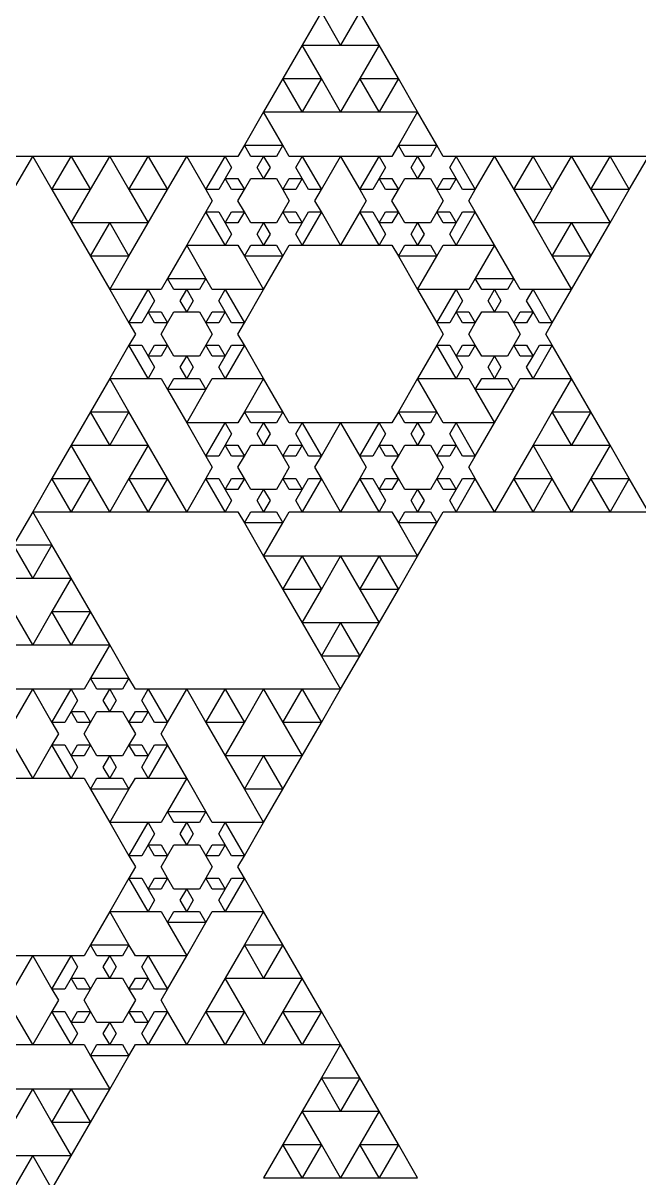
# Model space of a CAD drawing. Header units: metres. Extents: x -50 to 50, y -58 to 58.
# Drawn here: x -31.35 to -25.1, y -3.16 to 8.57 of the extents above; entities that cross this region are included whole.
import ezdxf

# ---------------------------------------------------------------- set-up
doc = ezdxf.new("R2010")
doc.units = ezdxf.units.M

msp = doc.modelspace()

# ---------------------------------------------------------------- linework, layer by layer
for p, q in [((-28.3203, 8.68279), (-28.5156, 8.3445)), ((-28.125, 8.3445), (-28.3203, 8.68279)), ((-27.9297, 8.68279), (-28.125, 8.3445)), ((-27.7344, 8.3445), (-27.9297, 8.68279)), ((-28.5156, 8.3445), (-28.7109, 8.00621)), ((-28.5156, 8.3445), (-28.125, 8.3445)), ((-28.3203, 8.00621), (-28.5156, 8.3445)), ((-28.125, 8.3445), (-27.7344, 8.3445)), ((-27.7344, 8.3445), (-27.9297, 8.00621)), ((-27.5391, 8.00621), (-27.7344, 8.3445)), ((-28.7109, 8.00621), (-28.9062, 7.66792)), ((-28.7109, 8.00621), (-28.3203, 8.00621)), ((-28.5156, 7.66792), (-28.7109, 8.00621)), ((-28.3203, 8.00621), (-28.5156, 7.66792)), ((-28.125, 7.66792), (-28.3203, 8.00621)), ((-27.9297, 8.00621), (-28.125, 7.66792)), ((-27.9297, 8.00621), (-27.5391, 8.00621)), ((-27.7344, 7.66792), (-27.9297, 8.00621)), ((-27.5391, 8.00621), (-27.7344, 7.66792)), ((-27.3438, 7.66792), (-27.5391, 8.00621)), ((-28.9062, 7.66791), (-29.1016, 7.32962)), ((-28.9062, 7.66792), (-28.5156, 7.66792)), ((-28.7109, 7.32962), (-28.9062, 7.66791)), ((-28.5156, 7.66792), (-28.125, 7.66792)), ((-28.125, 7.66792), (-27.7344, 7.66792)), ((-27.7344, 7.66792), (-27.3438, 7.66792)), ((-27.3438, 7.66791), (-27.5391, 7.32962)), ((-27.1484, 7.32962), (-27.3438, 7.66791)), ((-29.1016, 7.32962), (-29.1667, 7.21687)), ((-29.1016, 7.32962), (-28.7109, 7.32962)), ((-29.0365, 7.21687), (-29.1016, 7.32962)), ((-28.7109, 7.32962), (-28.776, 7.21687)), ((-28.6458, 7.21687), (-28.7109, 7.32962)), ((-27.5391, 7.32962), (-27.6042, 7.21687)), ((-27.5391, 7.32962), (-27.1484, 7.32962)), ((-27.474, 7.21687), (-27.5391, 7.32962)), ((-27.1484, 7.32962), (-27.2135, 7.21687)), ((-27.0833, 7.21687), (-27.1484, 7.32962)), ((-31.25, 7.21687), (-31.6406, 7.21687)), ((-31.4453, 6.87859), (-31.25, 7.21687)), ((-30.8594, 7.21687), (-31.25, 7.21687)), ((-31.25, 7.21687), (-31.0547, 6.87859)), ((-31.0547, 6.87859), (-30.8594, 7.21687)), ((-30.4688, 7.21687), (-30.8594, 7.21687)), ((-30.8594, 7.21687), (-30.6641, 6.87859)), ((-30.6641, 6.87859), (-30.4688, 7.21687)), ((-30.0781, 7.21687), (-30.4688, 7.21687)), ((-30.4688, 7.21687), (-30.2734, 6.87859)), ((-30.2734, 6.87859), (-30.0781, 7.21687)), ((-29.6875, 7.21687), (-30.0781, 7.21687)), ((-30.0781, 7.21687), (-29.8828, 6.87859)), ((-29.8828, 6.87859), (-29.6875, 7.21687)), ((-29.2969, 7.21687), (-29.6875, 7.21687)), ((-29.6875, 7.21687), (-29.4922, 6.87859)), ((-29.4922, 6.87859), (-29.2969, 7.21687)), ((-29.1667, 7.21687), (-29.2969, 7.21687)), ((-29.2969, 7.21687), (-29.2318, 7.10411)), ((-28.9062, 7.21687), (-29.0365, 7.21687)), ((-28.9714, 7.10411), (-28.9062, 7.21687)), ((-28.776, 7.21687), (-28.9062, 7.21687)), ((-28.9062, 7.21687), (-28.8411, 7.10411)), ((-28.5156, 7.21687), (-28.6458, 7.21687)), ((-28.5807, 7.10411), (-28.5156, 7.21687)), ((-28.125, 7.21687), (-28.5156, 7.21687)), ((-28.5156, 7.21687), (-28.3203, 6.87859)), ((-28.3203, 6.87859), (-28.125, 7.21687)), ((-27.7344, 7.21687), (-28.125, 7.21687)), ((-28.125, 7.21687), (-27.9297, 6.87859)), ((-27.9297, 6.87859), (-27.7344, 7.21687)), ((-27.6042, 7.21687), (-27.7344, 7.21687)), ((-27.7344, 7.21687), (-27.6693, 7.10411)), ((-27.3438, 7.21687), (-27.474, 7.21687)), ((-27.4089, 7.10411), (-27.3438, 7.21687)), ((-27.2135, 7.21687), (-27.3438, 7.21687)), ((-27.3438, 7.21687), (-27.2786, 7.10411)), ((-26.9531, 7.21687), (-27.0833, 7.21687)), ((-27.0182, 7.10411), (-26.9531, 7.21687)), ((-26.5625, 7.21687), (-26.9531, 7.21687)), ((-26.9531, 7.21687), (-26.7578, 6.87859)), ((-26.7578, 6.87859), (-26.5625, 7.21687)), ((-26.1719, 7.21687), (-26.5625, 7.21687)), ((-26.5625, 7.21687), (-26.3672, 6.87859)), ((-26.3672, 6.87859), (-26.1719, 7.21687)), ((-25.7812, 7.21687), (-26.1719, 7.21687)), ((-26.1719, 7.21687), (-25.9766, 6.87859)), ((-25.9766, 6.87859), (-25.7812, 7.21687)), ((-25.3906, 7.21687), (-25.7812, 7.21687)), ((-25.7812, 7.21687), (-25.5859, 6.87859)), ((-25.5859, 6.87859), (-25.3906, 7.21687)), ((-25, 7.21687), (-25.3906, 7.21687)), ((-25.3906, 7.21687), (-25.1953, 6.87859)), ((-25.1953, 6.87859), (-25, 7.21687)), ((-29.2318, 7.10411), (-29.2969, 6.99133)), ((-28.9062, 6.99133), (-28.9714, 7.10411)), ((-28.8411, 7.10411), (-28.9062, 6.99133)), ((-28.5156, 6.99133), (-28.5807, 7.10411)), ((-27.6693, 7.10411), (-27.7344, 6.99133)), ((-27.3438, 6.99133), (-27.4089, 7.10411)), ((-27.2786, 7.10411), (-27.3438, 6.99133)), ((-26.9531, 6.99133), (-27.0182, 7.10411)), ((-29.2969, 6.99133), (-29.362, 6.87859)), ((-29.2969, 6.99133), (-29.1667, 6.99133)), ((-29.2318, 6.87859), (-29.2969, 6.99133)), ((-29.1667, 6.99133), (-29.1016, 6.87859)), ((-29.1016, 6.87859), (-29.0365, 6.99133)), ((-29.0365, 6.99133), (-28.9062, 6.99133)), ((-28.9062, 6.99133), (-28.776, 6.99133)), ((-28.776, 6.99133), (-28.7109, 6.87859)), ((-28.7109, 6.87859), (-28.6458, 6.99133)), ((-28.6458, 6.99133), (-28.5156, 6.99133)), ((-28.5156, 6.99133), (-28.5807, 6.87859)), ((-28.4505, 6.87859), (-28.5156, 6.99133)), ((-27.7344, 6.99133), (-27.7995, 6.87859)), ((-27.7344, 6.99133), (-27.6042, 6.99133)), ((-27.6693, 6.87859), (-27.7344, 6.99133)), ((-27.6042, 6.99133), (-27.5391, 6.87859)), ((-27.5391, 6.87859), (-27.474, 6.99133)), ((-27.474, 6.99133), (-27.3438, 6.99133)), ((-27.3438, 6.99133), (-27.2135, 6.99133)), ((-27.2135, 6.99133), (-27.1484, 6.87859)), ((-27.1484, 6.87859), (-27.0833, 6.99133)), ((-27.0833, 6.99133), (-26.9531, 6.99133)), ((-26.9531, 6.99133), (-27.0182, 6.87859)), ((-26.888, 6.87859), (-26.9531, 6.99133)), ((-30.6641, 6.87859), (-31.0547, 6.87859)), ((-31.0547, 6.87859), (-30.8594, 6.5403)), ((-30.8594, 6.5403), (-30.6641, 6.87859)), ((-29.8828, 6.87859), (-30.2734, 6.87859)), ((-30.2734, 6.87859), (-30.0781, 6.5403)), ((-30.0781, 6.5403), (-29.8828, 6.87859)), ((-29.362, 6.87859), (-29.4922, 6.87859)), ((-29.4922, 6.87859), (-29.4271, 6.76582)), ((-29.1016, 6.87859), (-29.2318, 6.87859)), ((-29.1667, 6.76582), (-29.1016, 6.87859)), ((-28.5807, 6.87859), (-28.7109, 6.87859)), ((-28.7109, 6.87859), (-28.6458, 6.76582)), ((-28.3203, 6.87859), (-28.4505, 6.87859)), ((-28.3854, 6.76582), (-28.3203, 6.87859)), ((-27.7995, 6.87859), (-27.9297, 6.87859)), ((-27.9297, 6.87859), (-27.8646, 6.76582)), ((-27.5391, 6.87859), (-27.6693, 6.87859)), ((-27.6042, 6.76582), (-27.5391, 6.87859)), ((-27.0182, 6.87859), (-27.1484, 6.87859)), ((-27.1484, 6.87859), (-27.0833, 6.76582)), ((-26.7578, 6.87859), (-26.888, 6.87859)), ((-26.8229, 6.76582), (-26.7578, 6.87859)), ((-25.9766, 6.87859), (-26.3672, 6.87859)), ((-26.3672, 6.87859), (-26.1719, 6.5403)), ((-26.1719, 6.5403), (-25.9766, 6.87859)), ((-25.1953, 6.87859), (-25.5859, 6.87859)), ((-25.5859, 6.87859), (-25.3906, 6.5403)), ((-25.3906, 6.5403), (-25.1953, 6.87859)), ((-29.4271, 6.76582), (-29.4922, 6.65305)), ((-29.1016, 6.65305), (-29.1667, 6.76582)), ((-28.6458, 6.76582), (-28.7109, 6.65305)), ((-28.3203, 6.65305), (-28.3854, 6.76582)), ((-27.8646, 6.76582), (-27.9297, 6.65305)), ((-27.5391, 6.65305), (-27.6042, 6.76582)), ((-27.0833, 6.76582), (-27.1484, 6.65305)), ((-26.7578, 6.65305), (-26.8229, 6.76582)), ((-29.4922, 6.65305), (-29.6875, 6.31476)), ((-29.4922, 6.65305), (-29.362, 6.65305)), ((-29.2969, 6.31476), (-29.4922, 6.65305)), ((-29.362, 6.65305), (-29.2969, 6.5403)), ((-29.2969, 6.5403), (-29.2318, 6.65305)), ((-29.2318, 6.65305), (-29.1016, 6.65305)), ((-29.1016, 6.65305), (-29.1667, 6.5403)), ((-29.0365, 6.5403), (-29.1016, 6.65305)), ((-28.7109, 6.65305), (-28.776, 6.5403)), ((-28.7109, 6.65305), (-28.5807, 6.65305)), ((-28.6458, 6.5403), (-28.7109, 6.65305)), ((-28.5807, 6.65305), (-28.5156, 6.5403)), ((-28.5156, 6.5403), (-28.4505, 6.65305)), ((-28.3203, 6.65305), (-28.5156, 6.31476)), ((-28.4505, 6.65305), (-28.3203, 6.65305)), ((-28.125, 6.31476), (-28.3203, 6.65305)), ((-27.9297, 6.65305), (-28.125, 6.31476)), ((-27.9297, 6.65305), (-27.7995, 6.65305)), ((-27.7344, 6.31476), (-27.9297, 6.65305)), ((-27.7995, 6.65305), (-27.7344, 6.5403)), ((-27.7344, 6.5403), (-27.6693, 6.65305)), ((-27.6693, 6.65305), (-27.5391, 6.65305)), ((-27.5391, 6.65305), (-27.6042, 6.5403)), ((-27.474, 6.5403), (-27.5391, 6.65305)), ((-27.1484, 6.65305), (-27.2135, 6.5403)), ((-27.1484, 6.65305), (-27.0182, 6.65305)), ((-27.0833, 6.5403), (-27.1484, 6.65305)), ((-27.0182, 6.65305), (-26.9531, 6.5403)), ((-26.9531, 6.5403), (-26.888, 6.65305)), ((-26.7578, 6.65305), (-26.9531, 6.31476)), ((-26.888, 6.65305), (-26.7578, 6.65305)), ((-26.5625, 6.31476), (-26.7578, 6.65305)), ((-30.4688, 6.5403), (-30.8594, 6.5403)), ((-30.8594, 6.5403), (-30.6641, 6.20201)), ((-30.6641, 6.20201), (-30.4688, 6.5403)), ((-30.0781, 6.5403), (-30.4688, 6.5403)), ((-30.4688, 6.5403), (-30.2734, 6.20201)), ((-30.2734, 6.20201), (-30.0781, 6.5403)), ((-29.1667, 6.5403), (-29.2969, 6.5403)), ((-29.2969, 6.5403), (-29.2318, 6.42754)), ((-28.9062, 6.5403), (-29.0365, 6.5403)), ((-28.9714, 6.42754), (-28.9062, 6.5403)), ((-28.776, 6.5403), (-28.9062, 6.5403)), ((-28.9062, 6.5403), (-28.8411, 6.42754)), ((-28.5156, 6.5403), (-28.6458, 6.5403)), ((-28.5807, 6.42754), (-28.5156, 6.5403)), ((-27.6042, 6.5403), (-27.7344, 6.5403)), ((-27.7344, 6.5403), (-27.6693, 6.42752)), ((-27.3438, 6.5403), (-27.474, 6.5403)), ((-27.4089, 6.42752), (-27.3438, 6.5403)), ((-27.2135, 6.5403), (-27.3438, 6.5403)), ((-27.3438, 6.5403), (-27.2786, 6.42752)), ((-26.9531, 6.5403), (-27.0833, 6.5403)), ((-27.0182, 6.42752), (-26.9531, 6.5403)), ((-25.7812, 6.5403), (-26.1719, 6.5403)), ((-26.1719, 6.5403), (-25.9766, 6.20201)), ((-25.9766, 6.20201), (-25.7812, 6.5403)), ((-25.3906, 6.5403), (-25.7812, 6.5403)), ((-25.7812, 6.5403), (-25.5859, 6.20201)), ((-25.5859, 6.20201), (-25.3906, 6.5403)), ((-29.2318, 6.42754), (-29.2969, 6.31476)), ((-28.9062, 6.31476), (-28.9714, 6.42754)), ((-28.8411, 6.42754), (-28.9062, 6.31476)), ((-28.5156, 6.31476), (-28.5807, 6.42754)), ((-27.6693, 6.42752), (-27.7344, 6.31476)), ((-27.3438, 6.31476), (-27.4089, 6.42752)), ((-27.2786, 6.42752), (-27.3438, 6.31476)), ((-26.9531, 6.31476), (-27.0182, 6.42752)), ((-29.6875, 6.31474), (-29.8828, 5.97646)), ((-29.6875, 6.31476), (-29.2969, 6.31476)), ((-29.4922, 5.97646), (-29.6875, 6.31474)), ((-29.2969, 6.31476), (-29.1667, 6.31476)), ((-29.1667, 6.31476), (-29.1016, 6.20201)), ((-29.1016, 6.20201), (-29.0365, 6.31476)), ((-29.0365, 6.31476), (-28.9062, 6.31476)), ((-28.9062, 6.31476), (-28.776, 6.31476)), ((-28.776, 6.31476), (-28.7109, 6.20201)), ((-28.7109, 6.20201), (-28.6458, 6.31476)), ((-28.6458, 6.31476), (-28.5156, 6.31476)), ((-28.5156, 6.31476), (-28.125, 6.31476)), ((-28.125, 6.31476), (-27.7344, 6.31476)), ((-27.7344, 6.31476), (-27.6042, 6.31476)), ((-27.6042, 6.31476), (-27.5391, 6.20201)), ((-27.5391, 6.20201), (-27.474, 6.31476)), ((-27.474, 6.31476), (-27.3438, 6.31476)), ((-27.3438, 6.31476), (-27.2135, 6.31476)), ((-27.2135, 6.31476), (-27.1484, 6.20201)), ((-27.1484, 6.20201), (-27.0833, 6.31476)), ((-27.0833, 6.31476), (-26.9531, 6.31476)), ((-26.9531, 6.31476), (-26.5625, 6.31476)), ((-26.5625, 6.31474), (-26.7578, 5.97646)), ((-26.3672, 5.97646), (-26.5625, 6.31474)), ((-30.2734, 6.20201), (-30.6641, 6.20201)), ((-30.6641, 6.20201), (-30.4688, 5.86372)), ((-30.4688, 5.86372), (-30.2734, 6.20201)), ((-28.7109, 6.20201), (-29.1016, 6.20201)), ((-29.1016, 6.20201), (-28.9062, 5.86372)), ((-28.9062, 5.86372), (-28.7109, 6.20201)), ((-27.1484, 6.20201), (-27.5391, 6.20201)), ((-27.5391, 6.20201), (-27.3438, 5.86372)), ((-27.3438, 5.86372), (-27.1484, 6.20201)), ((-25.5859, 6.20201), (-25.9766, 6.20201)), ((-25.9766, 6.20201), (-25.7812, 5.86372)), ((-25.7812, 5.86372), (-25.5859, 6.20201)), ((-29.8828, 5.97646), (-29.9479, 5.86371)), ((-29.8828, 5.97646), (-29.4922, 5.97646)), ((-29.8177, 5.86371), (-29.8828, 5.97646)), ((-29.4922, 5.97646), (-29.5573, 5.86371)), ((-29.4271, 5.86371), (-29.4922, 5.97646)), ((-26.7578, 5.97646), (-26.8229, 5.86371)), ((-26.7578, 5.97646), (-26.3672, 5.97646)), ((-26.6927, 5.86371), (-26.7578, 5.97646)), ((-26.3672, 5.97646), (-26.4323, 5.86371)), ((-26.3021, 5.86371), (-26.3672, 5.97646)), ((-30.0781, 5.86371), (-30.4688, 5.86371)), ((-30.4688, 5.86371), (-30.2734, 5.52542)), ((-30.2734, 5.52542), (-30.0781, 5.86371)), ((-29.9479, 5.86371), (-30.0781, 5.86371)), ((-30.0781, 5.86371), (-30.013, 5.75093)), ((-30.013, 5.75093), (-30.0781, 5.63817)), ((-29.6875, 5.86371), (-29.8177, 5.86371)), ((-29.7526, 5.75093), (-29.6875, 5.86371)), ((-29.6875, 5.63817), (-29.7526, 5.75093)), ((-29.5573, 5.86371), (-29.6875, 5.86371)), ((-29.6875, 5.86371), (-29.6224, 5.75093)), ((-29.6224, 5.75093), (-29.6875, 5.63817)), ((-29.2969, 5.86371), (-29.4271, 5.86371)), ((-29.362, 5.75093), (-29.2969, 5.86371)), ((-29.2969, 5.63817), (-29.362, 5.75093)), ((-28.9062, 5.86371), (-29.2969, 5.86371)), ((-29.2969, 5.86371), (-29.1016, 5.52542)), ((-29.1016, 5.52542), (-28.9062, 5.86371)), ((-26.9531, 5.86371), (-27.3438, 5.86371)), ((-27.3438, 5.86371), (-27.1484, 5.52542)), ((-27.1484, 5.52542), (-26.9531, 5.86371)), ((-26.8229, 5.86371), (-26.9531, 5.86371)), ((-26.9531, 5.86371), (-26.888, 5.75095)), ((-26.888, 5.75095), (-26.9531, 5.63817)), ((-26.5625, 5.86371), (-26.6927, 5.86371)), ((-26.6276, 5.75095), (-26.5625, 5.86371)), ((-26.5625, 5.63817), (-26.6276, 5.75095)), ((-26.4323, 5.86371), (-26.5625, 5.86371)), ((-26.5625, 5.86371), (-26.4974, 5.75095)), ((-26.4974, 5.75095), (-26.5625, 5.63817)), ((-26.1719, 5.86371), (-26.3021, 5.86371)), ((-26.237, 5.75095), (-26.1719, 5.86371)), ((-26.1719, 5.63817), (-26.237, 5.75095)), ((-25.7812, 5.86371), (-26.1719, 5.86371)), ((-26.1719, 5.86371), (-25.9766, 5.52542)), ((-25.9766, 5.52542), (-25.7812, 5.86371)), ((-30.0781, 5.63817), (-30.1432, 5.52542)), ((-30.0781, 5.63817), (-29.9479, 5.63817)), ((-30.013, 5.52542), (-30.0781, 5.63817)), ((-29.9479, 5.63817), (-29.8828, 5.52542)), ((-29.8828, 5.52542), (-29.8177, 5.63817)), ((-29.8177, 5.63817), (-29.6875, 5.63817)), ((-29.6875, 5.63817), (-29.5573, 5.63817)), ((-29.5573, 5.63817), (-29.4922, 5.52542)), ((-29.4922, 5.52542), (-29.4271, 5.63817)), ((-29.4271, 5.63817), (-29.2969, 5.63817)), ((-29.2969, 5.63817), (-29.362, 5.52542)), ((-29.2318, 5.52542), (-29.2969, 5.63817)), ((-26.9531, 5.63817), (-27.0182, 5.52542)), ((-26.9531, 5.63817), (-26.8229, 5.63817)), ((-26.888, 5.52542), (-26.9531, 5.63817)), ((-26.8229, 5.63817), (-26.7578, 5.52542)), ((-26.7578, 5.52542), (-26.6927, 5.63817)), ((-26.6927, 5.63817), (-26.5625, 5.63817)), ((-26.5625, 5.63817), (-26.4323, 5.63817)), ((-26.4323, 5.63817), (-26.3672, 5.52542)), ((-26.3672, 5.52542), (-26.3021, 5.63817)), ((-26.3021, 5.63817), (-26.1719, 5.63817)), ((-26.1719, 5.63817), (-26.237, 5.52542)), ((-26.1068, 5.52542), (-26.1719, 5.63817)), ((-30.1432, 5.52542), (-30.2734, 5.52542)), ((-30.2734, 5.52542), (-30.2083, 5.41264)), ((-29.8828, 5.52542), (-30.013, 5.52542)), ((-29.9479, 5.41264), (-29.8828, 5.52542)), ((-29.362, 5.52542), (-29.4922, 5.52542)), ((-29.4922, 5.52542), (-29.4271, 5.41264)), ((-29.1016, 5.52542), (-29.2318, 5.52542)), ((-29.1667, 5.41264), (-29.1016, 5.52542)), ((-27.0182, 5.52542), (-27.1484, 5.52542)), ((-27.1484, 5.52542), (-27.0833, 5.41266)), ((-26.7578, 5.52542), (-26.888, 5.52542)), ((-26.8229, 5.41266), (-26.7578, 5.52542)), ((-26.237, 5.52542), (-26.3672, 5.52542)), ((-26.3672, 5.52542), (-26.3021, 5.41266)), ((-25.9766, 5.52542), (-26.1068, 5.52542)), ((-26.0417, 5.41266), (-25.9766, 5.52542)), ((-30.2083, 5.41264), (-30.2734, 5.29988)), ((-29.8828, 5.29988), (-29.9479, 5.41264)), ((-29.4271, 5.41264), (-29.4922, 5.29988)), ((-29.1016, 5.29988), (-29.1667, 5.41264)), ((-27.0833, 5.41266), (-27.1484, 5.29988)), ((-26.7578, 5.29988), (-26.8229, 5.41266)), ((-26.3021, 5.41266), (-26.3672, 5.29988)), ((-25.9766, 5.29988), (-26.0417, 5.41266)), ((-30.2734, 5.29988), (-30.4688, 4.96159)), ((-30.2734, 5.29988), (-30.1432, 5.29988)), ((-30.0781, 4.96159), (-30.2734, 5.29988)), ((-30.1432, 5.29988), (-30.0781, 5.18713)), ((-30.0781, 5.18713), (-30.013, 5.29988)), ((-30.013, 5.29988), (-29.8828, 5.29988)), ((-29.8828, 5.29988), (-29.9479, 5.18713)), ((-29.8177, 5.18713), (-29.8828, 5.29988)), ((-29.4922, 5.29988), (-29.5573, 5.18713)), ((-29.4922, 5.29988), (-29.362, 5.29988)), ((-29.4271, 5.18713), (-29.4922, 5.29988)), ((-29.362, 5.29988), (-29.2969, 5.18713)), ((-29.2969, 5.18713), (-29.2318, 5.29988)), ((-29.1016, 5.29988), (-29.2969, 4.96159)), ((-29.2318, 5.29988), (-29.1016, 5.29988)), ((-28.9062, 4.96159), (-29.1016, 5.29988)), ((-27.1484, 5.29988), (-27.3438, 4.96159)), ((-27.1484, 5.29988), (-27.0182, 5.29988)), ((-26.9531, 4.96159), (-27.1484, 5.29988)), ((-27.0182, 5.29988), (-26.9531, 5.18713)), ((-26.9531, 5.18713), (-26.888, 5.29988)), ((-26.888, 5.29988), (-26.7578, 5.29988)), ((-26.7578, 5.29988), (-26.8229, 5.18713)), ((-26.6927, 5.18713), (-26.7578, 5.29988)), ((-26.3672, 5.29988), (-26.4323, 5.18713)), ((-26.3672, 5.29988), (-26.237, 5.29988)), ((-26.3021, 5.18713), (-26.3672, 5.29988)), ((-26.237, 5.29988), (-26.1719, 5.18713)), ((-26.1719, 5.18713), (-26.1068, 5.29988)), ((-25.9766, 5.29988), (-26.1719, 4.96159)), ((-26.1068, 5.29988), (-25.9766, 5.29988)), ((-25.7812, 4.96159), (-25.9766, 5.29988)), ((-29.9479, 5.18713), (-30.0781, 5.18713)), ((-30.0781, 5.18713), (-30.013, 5.07436)), ((-29.6875, 5.18713), (-29.8177, 5.18713)), ((-29.7526, 5.07436), (-29.6875, 5.18713)), ((-29.5573, 5.18713), (-29.6875, 5.18713)), ((-29.6875, 5.18713), (-29.6224, 5.07436)), ((-29.2969, 5.18713), (-29.4271, 5.18713)), ((-29.362, 5.07436), (-29.2969, 5.18713)), ((-26.8229, 5.18713), (-26.9531, 5.18713)), ((-26.9531, 5.18713), (-26.888, 5.07437)), ((-26.5625, 5.18713), (-26.6927, 5.18713)), ((-26.6276, 5.07437), (-26.5625, 5.18713)), ((-26.4323, 5.18713), (-26.5625, 5.18713)), ((-26.5625, 5.18713), (-26.4974, 5.07437)), ((-26.1719, 5.18713), (-26.3021, 5.18713)), ((-26.237, 5.07437), (-26.1719, 5.18713)), ((-30.013, 5.07436), (-30.0781, 4.96159)), ((-29.6875, 4.96159), (-29.7526, 5.07436)), ((-29.6224, 5.07436), (-29.6875, 4.96159)), ((-29.2969, 4.96159), (-29.362, 5.07436)), ((-26.888, 5.07437), (-26.9531, 4.96159)), ((-26.5625, 4.96159), (-26.6276, 5.07437)), ((-26.4974, 5.07437), (-26.5625, 4.96159)), ((-26.1719, 4.96159), (-26.237, 5.07437)), ((-30.4688, 4.96158), (-30.6641, 4.62329)), ((-30.4688, 4.96159), (-30.0781, 4.96159)), ((-30.2734, 4.62329), (-30.4688, 4.96158)), ((-30.0781, 4.96159), (-29.9479, 4.96159)), ((-29.9479, 4.96159), (-29.8828, 4.84885)), ((-29.8828, 4.84885), (-29.8177, 4.96159)), ((-29.8177, 4.96159), (-29.6875, 4.96159)), ((-29.6875, 4.96159), (-29.5573, 4.96159)), ((-29.5573, 4.96159), (-29.4922, 4.84885)), ((-29.4922, 4.84885), (-29.4271, 4.96159)), ((-29.4271, 4.96159), (-29.2969, 4.96159)), ((-29.2969, 4.96159), (-28.9062, 4.96159)), ((-28.9062, 4.96158), (-29.1016, 4.62329)), ((-28.7109, 4.62329), (-28.9062, 4.96158)), ((-27.3438, 4.96158), (-27.5391, 4.62329)), ((-27.3438, 4.96159), (-26.9531, 4.96159)), ((-27.1484, 4.62329), (-27.3438, 4.96158)), ((-26.9531, 4.96159), (-26.8229, 4.96159)), ((-26.8229, 4.96159), (-26.7578, 4.84885)), ((-26.7578, 4.84885), (-26.6927, 4.96159)), ((-26.6927, 4.96159), (-26.5625, 4.96159)), ((-26.5625, 4.96159), (-26.4323, 4.96159)), ((-26.4323, 4.96159), (-26.3672, 4.84885)), ((-26.3672, 4.84885), (-26.3021, 4.96159)), ((-26.3021, 4.96159), (-26.1719, 4.96159)), ((-26.1719, 4.96159), (-25.7812, 4.96159)), ((-25.7812, 4.96158), (-25.9766, 4.62329)), ((-25.5859, 4.62329), (-25.7812, 4.96158)), ((-29.4922, 4.84885), (-29.8828, 4.84885)), ((-29.8828, 4.84885), (-29.6875, 4.51056)), ((-29.6875, 4.51056), (-29.4922, 4.84885)), ((-26.3672, 4.84885), (-26.7578, 4.84885)), ((-26.7578, 4.84885), (-26.5625, 4.51056)), ((-26.5625, 4.51056), (-26.3672, 4.84885)), ((-30.6641, 4.62329), (-30.8594, 4.285)), ((-30.6641, 4.62329), (-30.2734, 4.62329)), ((-30.4688, 4.285), (-30.6641, 4.62329)), ((-30.2734, 4.62329), (-30.4688, 4.285)), ((-30.0781, 4.285), (-30.2734, 4.62329)), ((-29.1016, 4.62329), (-29.1667, 4.51054)), ((-29.1016, 4.62329), (-28.7109, 4.62329)), ((-29.0365, 4.51054), (-29.1016, 4.62329)), ((-28.7109, 4.62329), (-28.776, 4.51054)), ((-28.6458, 4.51054), (-28.7109, 4.62329)), ((-27.5391, 4.62329), (-27.6042, 4.51054)), ((-27.5391, 4.62329), (-27.1484, 4.62329)), ((-27.474, 4.51054), (-27.5391, 4.62329)), ((-27.1484, 4.62329), (-27.2135, 4.51054)), ((-27.0833, 4.51054), (-27.1484, 4.62329)), ((-25.9766, 4.62329), (-26.1719, 4.285)), ((-25.9766, 4.62329), (-25.5859, 4.62329)), ((-25.7812, 4.285), (-25.9766, 4.62329)), ((-25.5859, 4.62329), (-25.7812, 4.285)), ((-25.3906, 4.285), (-25.5859, 4.62329)), ((-29.2969, 4.51054), (-29.6875, 4.51054)), ((-29.6875, 4.51054), (-29.4922, 4.17226)), ((-29.4922, 4.17226), (-29.2969, 4.51054)), ((-29.1667, 4.51054), (-29.2969, 4.51054)), ((-29.2969, 4.51054), (-29.2318, 4.39777)), ((-28.9062, 4.51054), (-29.0365, 4.51054)), ((-28.9714, 4.39777), (-28.9062, 4.51054)), ((-28.776, 4.51054), (-28.9062, 4.51054)), ((-28.9062, 4.51054), (-28.8411, 4.39777)), ((-28.5156, 4.51054), (-28.6458, 4.51054)), ((-28.5807, 4.39777), (-28.5156, 4.51054)), ((-28.125, 4.51054), (-28.5156, 4.51054)), ((-28.5156, 4.51054), (-28.3203, 4.17226)), ((-28.3203, 4.17226), (-28.125, 4.51054)), ((-27.7344, 4.51054), (-28.125, 4.51054)), ((-28.125, 4.51054), (-27.9297, 4.17226)), ((-27.9297, 4.17226), (-27.7344, 4.51054)), ((-27.6042, 4.51054), (-27.7344, 4.51054)), ((-27.7344, 4.51054), (-27.6693, 4.39777)), ((-27.3438, 4.51054), (-27.474, 4.51054)), ((-27.4089, 4.39777), (-27.3438, 4.51054)), ((-27.2135, 4.51054), (-27.3438, 4.51054)), ((-27.3438, 4.51054), (-27.2786, 4.39777)), ((-26.9531, 4.51054), (-27.0833, 4.51054)), ((-27.0182, 4.39777), (-26.9531, 4.51054)), ((-26.5625, 4.51054), (-26.9531, 4.51054)), ((-26.9531, 4.51054), (-26.7578, 4.17226)), ((-26.7578, 4.17226), (-26.5625, 4.51054)), ((-29.2318, 4.39777), (-29.2969, 4.285)), ((-28.9062, 4.285), (-28.9714, 4.39777)), ((-28.8411, 4.39777), (-28.9062, 4.285)), ((-28.5156, 4.285), (-28.5807, 4.39777)), ((-27.6693, 4.39777), (-27.7344, 4.285)), ((-27.3438, 4.285), (-27.4089, 4.39777)), ((-27.2786, 4.39777), (-27.3438, 4.285)), ((-26.9531, 4.285), (-27.0182, 4.39777)), ((-30.8594, 4.285), (-31.0547, 3.94672)), ((-30.8594, 4.285), (-30.4688, 4.285)), ((-30.6641, 3.94672), (-30.8594, 4.285)), ((-30.4688, 4.285), (-30.0781, 4.285)), ((-30.0781, 4.285), (-30.2734, 3.94672)), ((-29.8828, 3.94672), (-30.0781, 4.285)), ((-29.2969, 4.285), (-29.362, 4.17226)), ((-29.2969, 4.285), (-29.1667, 4.285)), ((-29.2318, 4.17226), (-29.2969, 4.285)), ((-29.1667, 4.285), (-29.1016, 4.17226)), ((-29.1016, 4.17226), (-29.0365, 4.285)), ((-29.0365, 4.285), (-28.9062, 4.285)), ((-28.9062, 4.285), (-28.776, 4.285)), ((-28.776, 4.285), (-28.7109, 4.17226)), ((-28.7109, 4.17226), (-28.6458, 4.285)), ((-28.6458, 4.285), (-28.5156, 4.285)), ((-28.5156, 4.285), (-28.5807, 4.17226)), ((-28.4505, 4.17226), (-28.5156, 4.285)), ((-27.7344, 4.285), (-27.7995, 4.17226)), ((-27.7344, 4.285), (-27.6042, 4.285)), ((-27.6693, 4.17226), (-27.7344, 4.285)), ((-27.6042, 4.285), (-27.5391, 4.17226)), ((-27.5391, 4.17226), (-27.474, 4.285)), ((-27.474, 4.285), (-27.3438, 4.285)), ((-27.3438, 4.285), (-27.2135, 4.285)), ((-27.2135, 4.285), (-27.1484, 4.17226)), ((-27.1484, 4.17226), (-27.0833, 4.285)), ((-27.0833, 4.285), (-26.9531, 4.285)), ((-26.9531, 4.285), (-27.0182, 4.17226)), ((-26.888, 4.17226), (-26.9531, 4.285)), ((-26.1719, 4.285), (-26.3672, 3.94672)), ((-26.1719, 4.285), (-25.7812, 4.285)), ((-25.9766, 3.94672), (-26.1719, 4.285)), ((-25.7812, 4.285), (-25.3906, 4.285)), ((-25.3906, 4.285), (-25.5859, 3.94672)), ((-25.1953, 3.94672), (-25.3906, 4.285)), ((-29.362, 4.17226), (-29.4922, 4.17226)), ((-29.4922, 4.17226), (-29.4271, 4.05948)), ((-29.1016, 4.17226), (-29.2318, 4.17226)), ((-29.1667, 4.05948), (-29.1016, 4.17226)), ((-28.5807, 4.17226), (-28.7109, 4.17226)), ((-28.7109, 4.17226), (-28.6458, 4.05948)), ((-28.3203, 4.17226), (-28.4505, 4.17226)), ((-28.3854, 4.05948), (-28.3203, 4.17226)), ((-27.7995, 4.17226), (-27.9297, 4.17226)), ((-27.9297, 4.17226), (-27.8646, 4.05948)), ((-27.5391, 4.17226), (-27.6693, 4.17226)), ((-27.6042, 4.05948), (-27.5391, 4.17226)), ((-27.0182, 4.17226), (-27.1484, 4.17226)), ((-27.1484, 4.17226), (-27.0833, 4.05948)), ((-26.7578, 4.17226), (-26.888, 4.17226)), ((-26.8229, 4.05948), (-26.7578, 4.17226)), ((-29.4271, 4.05948), (-29.4922, 3.94672)), ((-29.1016, 3.94672), (-29.1667, 4.05948)), ((-28.6458, 4.05948), (-28.7109, 3.94672)), ((-28.3203, 3.94672), (-28.3854, 4.05948)), ((-27.8646, 4.05948), (-27.9297, 3.94672)), ((-27.5391, 3.94672), (-27.6042, 4.05948)), ((-27.0833, 4.05948), (-27.1484, 3.94672)), ((-26.7578, 3.94672), (-26.8229, 4.05948)), ((-31.0547, 3.94672), (-31.25, 3.60843)), ((-31.0547, 3.94672), (-30.6641, 3.94672)), ((-30.8594, 3.60843), (-31.0547, 3.94672)), ((-30.6641, 3.94672), (-30.8594, 3.60843)), ((-30.4688, 3.60843), (-30.6641, 3.94672)), ((-30.2734, 3.94672), (-30.4688, 3.60843)), ((-30.2734, 3.94672), (-29.8828, 3.94672)), ((-30.0781, 3.60843), (-30.2734, 3.94672)), ((-29.8828, 3.94672), (-30.0781, 3.60843)), ((-29.6875, 3.60843), (-29.8828, 3.94672)), ((-29.4922, 3.94672), (-29.6875, 3.60843)), ((-29.4922, 3.94672), (-29.362, 3.94672)), ((-29.2969, 3.60843), (-29.4922, 3.94672)), ((-29.362, 3.94672), (-29.2969, 3.83397)), ((-29.2969, 3.83397), (-29.2318, 3.94672)), ((-29.2318, 3.94672), (-29.1016, 3.94672)), ((-29.1016, 3.94672), (-29.1667, 3.83397)), ((-29.0365, 3.83397), (-29.1016, 3.94672)), ((-28.7109, 3.94672), (-28.776, 3.83397)), ((-28.7109, 3.94672), (-28.5807, 3.94672)), ((-28.6458, 3.83397), (-28.7109, 3.94672)), ((-28.5807, 3.94672), (-28.5156, 3.83397)), ((-28.5156, 3.83397), (-28.4505, 3.94672)), ((-28.3203, 3.94672), (-28.5156, 3.60843)), ((-28.4505, 3.94672), (-28.3203, 3.94672)), ((-28.125, 3.60843), (-28.3203, 3.94672)), ((-27.9297, 3.94672), (-28.125, 3.60843)), ((-27.9297, 3.94672), (-27.7995, 3.94672)), ((-27.7344, 3.60843), (-27.9297, 3.94672)), ((-27.7995, 3.94672), (-27.7344, 3.83397)), ((-27.7344, 3.83397), (-27.6693, 3.94672)), ((-27.6693, 3.94672), (-27.5391, 3.94672)), ((-27.5391, 3.94672), (-27.6042, 3.83397)), ((-27.474, 3.83397), (-27.5391, 3.94672)), ((-27.1484, 3.94672), (-27.2135, 3.83397)), ((-27.1484, 3.94672), (-27.0182, 3.94672)), ((-27.0833, 3.83397), (-27.1484, 3.94672)), ((-27.0182, 3.94672), (-26.9531, 3.83397)), ((-26.9531, 3.83397), (-26.888, 3.94672)), ((-26.7578, 3.94672), (-26.9531, 3.60843)), ((-26.888, 3.94672), (-26.7578, 3.94672)), ((-26.5625, 3.60843), (-26.7578, 3.94672)), ((-26.3672, 3.94672), (-26.5625, 3.60843)), ((-26.3672, 3.94672), (-25.9766, 3.94672)), ((-26.1719, 3.60843), (-26.3672, 3.94672)), ((-25.9766, 3.94672), (-26.1719, 3.60843)), ((-25.7812, 3.60843), (-25.9766, 3.94672)), ((-25.5859, 3.94672), (-25.7812, 3.60843)), ((-25.5859, 3.94672), (-25.1953, 3.94672)), ((-25.3906, 3.60843), (-25.5859, 3.94672)), ((-25.1953, 3.94672), (-25.3906, 3.60843)), ((-25, 3.60843), (-25.1953, 3.94672)), ((-29.1667, 3.83397), (-29.2969, 3.83397)), ((-29.2969, 3.83397), (-29.2318, 3.72119)), ((-28.9062, 3.83397), (-29.0365, 3.83397)), ((-28.9714, 3.72119), (-28.9062, 3.83397)), ((-28.776, 3.83397), (-28.9062, 3.83397)), ((-28.9062, 3.83397), (-28.8411, 3.72119)), ((-28.5156, 3.83397), (-28.6458, 3.83397)), ((-28.5807, 3.72119), (-28.5156, 3.83397)), ((-27.6042, 3.83397), (-27.7344, 3.83397)), ((-27.7344, 3.83397), (-27.6693, 3.72119)), ((-27.3438, 3.83397), (-27.474, 3.83397)), ((-27.4089, 3.72119), (-27.3438, 3.83397)), ((-27.2135, 3.83397), (-27.3438, 3.83397)), ((-27.3438, 3.83397), (-27.2786, 3.72119)), ((-26.9531, 3.83397), (-27.0833, 3.83397)), ((-27.0182, 3.72119), (-26.9531, 3.83397)), ((-29.2318, 3.72119), (-29.2969, 3.60843)), ((-28.9062, 3.60843), (-28.9714, 3.72119)), ((-28.8411, 3.72119), (-28.9062, 3.60843)), ((-28.5156, 3.60843), (-28.5807, 3.72119)), ((-27.6693, 3.72119), (-27.7344, 3.60843)), ((-27.3438, 3.60843), (-27.4089, 3.72119)), ((-27.2786, 3.72119), (-27.3438, 3.60843)), ((-26.9531, 3.60843), (-27.0182, 3.72119)), ((-31.25, 3.60841), (-31.4453, 3.27013)), ((-31.25, 3.60843), (-30.8594, 3.60843)), ((-31.0547, 3.27013), (-31.25, 3.60841)), ((-30.8594, 3.60843), (-30.4688, 3.60843)), ((-30.4688, 3.60843), (-30.0781, 3.60843)), ((-30.0781, 3.60843), (-29.6875, 3.60843)), ((-29.6875, 3.60843), (-29.2969, 3.60843)), ((-29.2969, 3.60843), (-29.1667, 3.60843)), ((-29.1667, 3.60843), (-29.1016, 3.49568)), ((-29.1016, 3.49568), (-29.0365, 3.60843)), ((-29.0365, 3.60843), (-28.9062, 3.60843)), ((-28.9062, 3.60843), (-28.776, 3.60843)), ((-28.776, 3.60843), (-28.7109, 3.49568)), ((-28.7109, 3.49568), (-28.6458, 3.60843)), ((-28.6458, 3.60843), (-28.5156, 3.60843)), ((-28.5156, 3.60843), (-28.125, 3.60843)), ((-28.125, 3.60843), (-27.7344, 3.60843)), ((-27.7344, 3.60843), (-27.6042, 3.60843)), ((-27.6042, 3.60843), (-27.5391, 3.49568)), ((-27.5391, 3.49568), (-27.474, 3.60843)), ((-27.474, 3.60843), (-27.3438, 3.60843)), ((-27.3438, 3.60843), (-27.2135, 3.60843)), ((-27.2135, 3.60843), (-27.1484, 3.49568)), ((-27.1484, 3.49568), (-27.0833, 3.60843)), ((-27.0833, 3.60843), (-26.9531, 3.60843)), ((-26.9531, 3.60843), (-26.5625, 3.60843)), ((-26.5625, 3.60843), (-26.1719, 3.60843)), ((-26.1719, 3.60843), (-25.7812, 3.60843)), ((-25.7812, 3.60843), (-25.3906, 3.60843)), ((-25.3906, 3.60843), (-25, 3.60843)), ((-28.7109, 3.49568), (-29.1016, 3.49568)), ((-29.1016, 3.49568), (-28.9062, 3.15739)), ((-28.9062, 3.15739), (-28.7109, 3.49568)), ((-27.1484, 3.49568), (-27.5391, 3.49568)), ((-27.5391, 3.49568), (-27.3438, 3.15739)), ((-27.3438, 3.15739), (-27.1484, 3.49568)), ((-31.4453, 3.27013), (-31.0547, 3.27013)), ((-31.25, 2.93184), (-31.4453, 3.27013)), ((-31.0547, 3.27013), (-31.25, 2.93184)), ((-30.8594, 2.93184), (-31.0547, 3.27013)), ((-28.5156, 3.15738), (-28.9062, 3.15738)), ((-28.9062, 3.15738), (-28.7109, 2.81909)), ((-28.7109, 2.81909), (-28.5156, 3.15738)), ((-28.125, 3.15738), (-28.5156, 3.15738)), ((-28.5156, 3.15738), (-28.3203, 2.81909)), ((-28.3203, 2.81909), (-28.125, 3.15738)), ((-27.7344, 3.15738), (-28.125, 3.15738)), ((-28.125, 3.15738), (-27.9297, 2.81909)), ((-27.9297, 2.81909), (-27.7344, 3.15738)), ((-27.3438, 3.15738), (-27.7344, 3.15738)), ((-27.7344, 3.15738), (-27.5391, 2.81909)), ((-27.5391, 2.81909), (-27.3438, 3.15738)), ((-31.6406, 2.93184), (-31.25, 2.93184)), ((-31.25, 2.93184), (-30.8594, 2.93184)), ((-30.8594, 2.93184), (-31.0547, 2.59355)), ((-30.6641, 2.59355), (-30.8594, 2.93184)), ((-28.3203, 2.81909), (-28.7109, 2.81909)), ((-28.7109, 2.81909), (-28.5156, 2.4808)), ((-28.5156, 2.4808), (-28.3203, 2.81909)), ((-27.5391, 2.81909), (-27.9297, 2.81909)), ((-27.9297, 2.81909), (-27.7344, 2.4808)), ((-27.7344, 2.4808), (-27.5391, 2.81909)), ((-31.25, 2.25526), (-31.4453, 2.59355)), ((-31.0547, 2.59355), (-31.25, 2.25526)), ((-31.0547, 2.59355), (-30.6641, 2.59355)), ((-30.8594, 2.25526), (-31.0547, 2.59355)), ((-30.6641, 2.59355), (-30.8594, 2.25526)), ((-30.4688, 2.25526), (-30.6641, 2.59355)), ((-28.125, 2.4808), (-28.5156, 2.4808)), ((-28.5156, 2.4808), (-28.3203, 2.14252)), ((-28.3203, 2.14252), (-28.125, 2.4808)), ((-27.7344, 2.4808), (-28.125, 2.4808)), ((-28.125, 2.4808), (-27.9297, 2.14252)), ((-27.9297, 2.14252), (-27.7344, 2.4808)), ((-31.6406, 2.25526), (-31.25, 2.25526)), ((-31.25, 2.25526), (-30.8594, 2.25526)), ((-30.8594, 2.25526), (-30.4688, 2.25526)), ((-30.4688, 2.25525), (-30.6641, 1.91696)), ((-30.2734, 1.91696), (-30.4688, 2.25525)), ((-27.9297, 2.14252), (-28.3203, 2.14252)), ((-28.3203, 2.14252), (-28.125, 1.80423)), ((-28.125, 1.80423), (-27.9297, 2.14252)), ((-30.6641, 1.91696), (-30.7292, 1.80421)), ((-30.6641, 1.91696), (-30.2734, 1.91696)), ((-30.599, 1.80421), (-30.6641, 1.91696)), ((-30.2734, 1.91696), (-30.3385, 1.80421)), ((-30.2083, 1.80421), (-30.2734, 1.91696)), ((-31.25, 1.80421), (-31.6406, 1.80421)), ((-31.4453, 1.46593), (-31.25, 1.80421)), ((-30.8594, 1.80421), (-31.25, 1.80421)), ((-31.25, 1.80421), (-31.0547, 1.46593)), ((-31.0547, 1.46593), (-30.8594, 1.80421)), ((-30.7292, 1.80421), (-30.8594, 1.80421)), ((-30.8594, 1.80421), (-30.7943, 1.69144)), ((-30.4688, 1.80421), (-30.599, 1.80421)), ((-30.5339, 1.69144), (-30.4688, 1.80421)), ((-30.3385, 1.80421), (-30.4688, 1.80421)), ((-30.4688, 1.80421), (-30.4036, 1.69144)), ((-30.0781, 1.80421), (-30.2083, 1.80421)), ((-30.1432, 1.69144), (-30.0781, 1.80421)), ((-29.6875, 1.80421), (-30.0781, 1.80421)), ((-30.0781, 1.80421), (-29.8828, 1.46593)), ((-29.8828, 1.46593), (-29.6875, 1.80421)), ((-29.2969, 1.80421), (-29.6875, 1.80421)), ((-29.6875, 1.80421), (-29.4922, 1.46593)), ((-29.4922, 1.46593), (-29.2969, 1.80421)), ((-28.9062, 1.80421), (-29.2969, 1.80421)), ((-29.2969, 1.80421), (-29.1016, 1.46593)), ((-29.1016, 1.46593), (-28.9062, 1.80421)), ((-28.5156, 1.80421), (-28.9062, 1.80421)), ((-28.9062, 1.80421), (-28.7109, 1.46593)), ((-28.7109, 1.46593), (-28.5156, 1.80421)), ((-28.125, 1.80421), (-28.5156, 1.80421)), ((-28.5156, 1.80421), (-28.3203, 1.46593)), ((-28.3203, 1.46593), (-28.125, 1.80421)), ((-30.7943, 1.69144), (-30.8594, 1.57867)), ((-30.4688, 1.57867), (-30.5339, 1.69144)), ((-30.4036, 1.69144), (-30.4688, 1.57867)), ((-30.0781, 1.57867), (-30.1432, 1.69144)), ((-30.8594, 1.57867), (-30.9245, 1.46593)), ((-30.8594, 1.57867), (-30.7292, 1.57867)), ((-30.7943, 1.46593), (-30.8594, 1.57867)), ((-30.7292, 1.57867), (-30.6641, 1.46593)), ((-30.6641, 1.46593), (-30.599, 1.57867)), ((-30.599, 1.57867), (-30.4688, 1.57867)), ((-30.4688, 1.57867), (-30.3385, 1.57867)), ((-30.3385, 1.57867), (-30.2734, 1.46593)), ((-30.2734, 1.46593), (-30.2083, 1.57867)), ((-30.2083, 1.57867), (-30.0781, 1.57867)), ((-30.0781, 1.57867), (-30.1432, 1.46593)), ((-30.013, 1.46593), (-30.0781, 1.57867)), ((-30.9245, 1.46593), (-31.0547, 1.46593)), ((-31.0547, 1.46593), (-30.9896, 1.35315)), ((-30.6641, 1.46593), (-30.7943, 1.46593)), ((-30.7292, 1.35315), (-30.6641, 1.46593)), ((-30.1432, 1.46593), (-30.2734, 1.46593)), ((-30.2734, 1.46593), (-30.2083, 1.35315)), ((-29.8828, 1.46593), (-30.013, 1.46593)), ((-29.9479, 1.35315), (-29.8828, 1.46593)), ((-29.1016, 1.46593), (-29.4922, 1.46593)), ((-29.4922, 1.46593), (-29.2969, 1.12764)), ((-29.2969, 1.12764), (-29.1016, 1.46593)), ((-28.3203, 1.46593), (-28.7109, 1.46593)), ((-28.7109, 1.46593), (-28.5156, 1.12764)), ((-28.5156, 1.12764), (-28.3203, 1.46593)), ((-30.9896, 1.35315), (-31.0547, 1.24039)), ((-30.6641, 1.24039), (-30.7292, 1.35315)), ((-30.2083, 1.35315), (-30.2734, 1.24039)), ((-29.8828, 1.24039), (-29.9479, 1.35315)), ((-31.25, 0.9021), (-31.4453, 1.24039)), ((-31.0547, 1.24039), (-31.25, 0.9021)), ((-31.0547, 1.24039), (-30.9245, 1.24039)), ((-30.8594, 0.9021), (-31.0547, 1.24039)), ((-30.9245, 1.24039), (-30.8594, 1.12764)), ((-30.8594, 1.12764), (-30.7943, 1.24039)), ((-30.7943, 1.24039), (-30.6641, 1.24039)), ((-30.6641, 1.24039), (-30.7292, 1.12764)), ((-30.599, 1.12764), (-30.6641, 1.24039)), ((-30.2734, 1.24039), (-30.3385, 1.12764)), ((-30.2734, 1.24039), (-30.1432, 1.24039)), ((-30.2083, 1.12764), (-30.2734, 1.24039)), ((-30.1432, 1.24039), (-30.0781, 1.12764)), ((-30.0781, 1.12764), (-30.013, 1.24039)), ((-29.8828, 1.24039), (-30.0781, 0.9021)), ((-30.013, 1.24039), (-29.8828, 1.24039)), ((-29.6875, 0.9021), (-29.8828, 1.24039)), ((-30.7292, 1.12764), (-30.8594, 1.12764)), ((-30.8594, 1.12764), (-30.7943, 1.01486)), ((-30.4688, 1.12764), (-30.599, 1.12764)), ((-30.5339, 1.01486), (-30.4688, 1.12764)), ((-30.3385, 1.12764), (-30.4688, 1.12764)), ((-30.4688, 1.12764), (-30.4036, 1.01486)), ((-30.0781, 1.12764), (-30.2083, 1.12764)), ((-30.1432, 1.01486), (-30.0781, 1.12764)), ((-28.9062, 1.12764), (-29.2969, 1.12764)), ((-29.2969, 1.12764), (-29.1016, 0.78935)), ((-29.1016, 0.78935), (-28.9062, 1.12764)), ((-28.5156, 1.12764), (-28.9062, 1.12764)), ((-28.9062, 1.12764), (-28.7109, 0.78935)), ((-28.7109, 0.78935), (-28.5156, 1.12764)), ((-30.7943, 1.01486), (-30.8594, 0.9021)), ((-30.4688, 0.9021), (-30.5339, 1.01486)), ((-30.4036, 1.01486), (-30.4688, 0.9021)), ((-30.0781, 0.9021), (-30.1432, 1.01486)), ((-31.6406, 0.9021), (-31.25, 0.9021)), ((-31.25, 0.9021), (-30.8594, 0.9021)), ((-30.8594, 0.9021), (-30.7292, 0.9021)), ((-30.7292, 0.9021), (-30.6641, 0.78935)), ((-30.6641, 0.78935), (-30.599, 0.9021)), ((-30.599, 0.9021), (-30.4688, 0.9021)), ((-30.4688, 0.9021), (-30.3385, 0.9021)), ((-30.3385, 0.9021), (-30.2734, 0.78935)), ((-30.2734, 0.78935), (-30.2083, 0.9021)), ((-30.2083, 0.9021), (-30.0781, 0.9021)), ((-30.0781, 0.9021), (-29.6875, 0.9021)), ((-29.6875, 0.90208), (-29.8828, 0.5638)), ((-29.4922, 0.5638), (-29.6875, 0.90208)), ((-30.2734, 0.78935), (-30.6641, 0.78935)), ((-30.6641, 0.78935), (-30.4688, 0.45106)), ((-30.4688, 0.45106), (-30.2734, 0.78935)), ((-28.7109, 0.78935), (-29.1016, 0.78935)), ((-29.1016, 0.78935), (-28.9062, 0.45106)), ((-28.9062, 0.45106), (-28.7109, 0.78935)), ((-29.8828, 0.5638), (-29.9479, 0.45105)), ((-29.8828, 0.5638), (-29.4922, 0.5638)), ((-29.8177, 0.45105), (-29.8828, 0.5638)), ((-29.4922, 0.5638), (-29.5573, 0.45105)), ((-29.4271, 0.45105), (-29.4922, 0.5638)), ((-30.0781, 0.45105), (-30.4688, 0.45105)), ((-30.4688, 0.45105), (-30.2734, 0.11276)), ((-30.2734, 0.11276), (-30.0781, 0.45105)), ((-29.9479, 0.45105), (-30.0781, 0.45105)), ((-30.0781, 0.45105), (-30.013, 0.33829)), ((-29.6875, 0.45105), (-29.8177, 0.45105)), ((-29.7526, 0.33829), (-29.6875, 0.45105)), ((-29.5573, 0.45105), (-29.6875, 0.45105)), ((-29.6875, 0.45105), (-29.6224, 0.33829)), ((-29.2969, 0.45105), (-29.4271, 0.45105)), ((-29.362, 0.33829), (-29.2969, 0.45105)), ((-28.9062, 0.45105), (-29.2969, 0.45105)), ((-29.2969, 0.45105), (-29.1016, 0.11276)), ((-29.1016, 0.11276), (-28.9062, 0.45105)), ((-30.013, 0.33829), (-30.0781, 0.22551)), ((-29.6875, 0.22551), (-29.7526, 0.33829)), ((-29.6224, 0.33829), (-29.6875, 0.22551)), ((-29.2969, 0.22551), (-29.362, 0.33829)), ((-30.0781, 0.22551), (-30.1432, 0.11276)), ((-30.0781, 0.22551), (-29.9479, 0.22551)), ((-30.013, 0.11276), (-30.0781, 0.22551)), ((-29.9479, 0.22551), (-29.8828, 0.11276)), ((-29.8828, 0.11276), (-29.8177, 0.22551)), ((-29.8177, 0.22551), (-29.6875, 0.22551)), ((-29.6875, 0.22551), (-29.5573, 0.22551)), ((-29.5573, 0.22551), (-29.4922, 0.11276)), ((-29.4922, 0.11276), (-29.4271, 0.22551)), ((-29.4271, 0.22551), (-29.2969, 0.22551)), ((-29.2969, 0.22551), (-29.362, 0.11276)), ((-29.2318, 0.11276), (-29.2969, 0.22551)), ((-30.1432, 0.11276), (-30.2734, 0.11276)), ((-30.2734, 0.11276), (-30.2083, 0)), ((-30.2083, 0), (-30.2734, -0.11276)), ((-29.8828, 0.11276), (-30.013, 0.11276)), ((-29.9479, 0), (-29.8828, 0.11276)), ((-29.8828, -0.11276), (-29.9479, 0)), ((-29.362, 0.11276), (-29.4922, 0.11276)), ((-29.4922, 0.11276), (-29.4271, 0)), ((-29.4271, 0), (-29.4922, -0.11276)), ((-29.1016, 0.11276), (-29.2318, 0.11276)), ((-29.1667, 0), (-29.1016, 0.11276)), ((-29.1016, -0.11276), (-29.1667, 0)), ((-30.2734, -0.11276), (-30.4688, -0.45105)), ((-30.2734, -0.11276), (-30.1432, -0.11276)), ((-30.0781, -0.45105), (-30.2734, -0.11276)), ((-30.1432, -0.11276), (-30.0781, -0.22551)), ((-30.0781, -0.22551), (-30.013, -0.11276)), ((-30.013, -0.11276), (-29.8828, -0.11276)), ((-29.8828, -0.11276), (-29.9479, -0.22551)), ((-29.8177, -0.22551), (-29.8828, -0.11276)), ((-29.4922, -0.11276), (-29.5573, -0.22551)), ((-29.4922, -0.11276), (-29.362, -0.11276)), ((-29.4271, -0.22551), (-29.4922, -0.11276)), ((-29.362, -0.11276), (-29.2969, -0.22551)), ((-29.2969, -0.22551), (-29.2318, -0.11276)), ((-29.1016, -0.11276), (-29.2969, -0.45105)), ((-29.2318, -0.11276), (-29.1016, -0.11276)), ((-28.9062, -0.45105), (-29.1016, -0.11276)), ((-29.9479, -0.22551), (-30.0781, -0.22551)), ((-30.0781, -0.22551), (-30.013, -0.33829)), ((-29.6875, -0.22551), (-29.8177, -0.22551)), ((-29.7526, -0.33829), (-29.6875, -0.22551)), ((-29.5573, -0.22551), (-29.6875, -0.22551)), ((-29.6875, -0.22551), (-29.6224, -0.33829)), ((-29.2969, -0.22551), (-29.4271, -0.22551)), ((-29.362, -0.33829), (-29.2969, -0.22551)), ((-30.013, -0.33829), (-30.0781, -0.45105)), ((-29.6875, -0.45105), (-29.7526, -0.33829)), ((-29.6224, -0.33829), (-29.6875, -0.45105)), ((-29.2969, -0.45105), (-29.362, -0.33829)), ((-30.4688, -0.45106), (-30.6641, -0.78935)), ((-30.4688, -0.45105), (-30.0781, -0.45105)), ((-30.2734, -0.78935), (-30.4688, -0.45106)), ((-30.0781, -0.45105), (-29.9479, -0.45105)), ((-29.9479, -0.45105), (-29.8828, -0.5638)), ((-29.8828, -0.5638), (-29.8177, -0.45105)), ((-29.8177, -0.45105), (-29.6875, -0.45105)), ((-29.6875, -0.45105), (-29.5573, -0.45105)), ((-29.5573, -0.45105), (-29.4922, -0.5638)), ((-29.4922, -0.5638), (-29.4271, -0.45105)), ((-29.4271, -0.45105), (-29.2969, -0.45105)), ((-29.2969, -0.45105), (-28.9062, -0.45105)), ((-28.9062, -0.45106), (-29.1016, -0.78935)), ((-28.7109, -0.78935), (-28.9062, -0.45106)), ((-29.4922, -0.5638), (-29.8828, -0.5638)), ((-29.8828, -0.5638), (-29.6875, -0.90208)), ((-29.6875, -0.90208), (-29.4922, -0.5638)), ((-30.6641, -0.78935), (-30.7292, -0.9021)), ((-30.6641, -0.78935), (-30.2734, -0.78935)), ((-30.599, -0.9021), (-30.6641, -0.78935)), ((-30.2734, -0.78935), (-30.3385, -0.9021)), ((-30.2083, -0.9021), (-30.2734, -0.78935)), ((-29.1016, -0.78935), (-29.2969, -1.12764)), ((-29.1016, -0.78935), (-28.7109, -0.78935)), ((-28.9062, -1.12764), (-29.1016, -0.78935)), ((-28.7109, -0.78935), (-28.9062, -1.12764)), ((-28.5156, -1.12764), (-28.7109, -0.78935)), ((-31.25, -0.9021), (-31.6406, -0.9021)), ((-31.4453, -1.24039), (-31.25, -0.9021)), ((-30.8594, -0.9021), (-31.25, -0.9021)), ((-31.25, -0.9021), (-31.0547, -1.24039)), ((-31.0547, -1.24039), (-30.8594, -0.9021)), ((-30.7292, -0.9021), (-30.8594, -0.9021)), ((-30.8594, -0.9021), (-30.7943, -1.01486)), ((-30.4688, -0.9021), (-30.599, -0.9021)), ((-30.5339, -1.01486), (-30.4688, -0.9021)), ((-30.3385, -0.9021), (-30.4688, -0.9021)), ((-30.4688, -0.9021), (-30.4036, -1.01486)), ((-30.0781, -0.9021), (-30.2083, -0.9021)), ((-30.1432, -1.01486), (-30.0781, -0.9021)), ((-29.6875, -0.9021), (-30.0781, -0.9021)), ((-30.0781, -0.9021), (-29.8828, -1.24039)), ((-29.8828, -1.24039), (-29.6875, -0.9021)), ((-30.7943, -1.01486), (-30.8594, -1.12764)), ((-30.4688, -1.12764), (-30.5339, -1.01486)), ((-30.4036, -1.01486), (-30.4688, -1.12764)), ((-30.0781, -1.12764), (-30.1432, -1.01486)), ((-30.8594, -1.12764), (-30.9245, -1.24039)), ((-30.8594, -1.12764), (-30.7292, -1.12764)), ((-30.7943, -1.24039), (-30.8594, -1.12764)), ((-30.7292, -1.12764), (-30.6641, -1.24039)), ((-30.6641, -1.24039), (-30.599, -1.12764)), ((-30.599, -1.12764), (-30.4688, -1.12764)), ((-30.4688, -1.12764), (-30.3385, -1.12764)), ((-30.3385, -1.12764), (-30.2734, -1.24039)), ((-30.2734, -1.24039), (-30.2083, -1.12764)), ((-30.2083, -1.12764), (-30.0781, -1.12764)), ((-30.0781, -1.12764), (-30.1432, -1.24039)), ((-30.013, -1.24039), (-30.0781, -1.12764)), ((-29.2969, -1.12764), (-29.4922, -1.46593)), ((-29.2969, -1.12764), (-28.9062, -1.12764)), ((-29.1016, -1.46593), (-29.2969, -1.12764)), ((-28.9062, -1.12764), (-28.5156, -1.12764)), ((-28.5156, -1.12764), (-28.7109, -1.46593)), ((-28.3203, -1.46593), (-28.5156, -1.12764)), ((-30.9245, -1.24039), (-31.0547, -1.24039)), ((-31.0547, -1.24039), (-30.9896, -1.35315)), ((-30.6641, -1.24039), (-30.7943, -1.24039)), ((-30.7292, -1.35315), (-30.6641, -1.24039)), ((-30.1432, -1.24039), (-30.2734, -1.24039)), ((-30.2734, -1.24039), (-30.2083, -1.35315)), ((-29.8828, -1.24039), (-30.013, -1.24039)), ((-29.9479, -1.35315), (-29.8828, -1.24039)), ((-30.9896, -1.35315), (-31.0547, -1.46593)), ((-30.6641, -1.46593), (-30.7292, -1.35315)), ((-30.2083, -1.35315), (-30.2734, -1.46593)), ((-29.8828, -1.46593), (-29.9479, -1.35315)), ((-31.25, -1.80421), (-31.4453, -1.46593)), ((-31.0547, -1.46593), (-31.25, -1.80421)), ((-31.0547, -1.46593), (-30.9245, -1.46593)), ((-30.8594, -1.80421), (-31.0547, -1.46593)), ((-30.9245, -1.46593), (-30.8594, -1.57867)), ((-30.8594, -1.57867), (-30.7943, -1.46593)), ((-30.7943, -1.46593), (-30.6641, -1.46593)), ((-30.6641, -1.46593), (-30.7292, -1.57867)), ((-30.599, -1.57867), (-30.6641, -1.46593)), ((-30.2734, -1.46593), (-30.3385, -1.57867)), ((-30.2734, -1.46593), (-30.1432, -1.46593)), ((-30.2083, -1.57867), (-30.2734, -1.46593)), ((-30.1432, -1.46593), (-30.0781, -1.57867)), ((-30.0781, -1.57867), (-30.013, -1.46593)), ((-29.8828, -1.46593), (-30.0781, -1.80421)), ((-30.013, -1.46593), (-29.8828, -1.46593)), ((-29.6875, -1.80421), (-29.8828, -1.46593)), ((-29.4922, -1.46593), (-29.6875, -1.80421)), ((-29.4922, -1.46593), (-29.1016, -1.46593)), ((-29.2969, -1.80421), (-29.4922, -1.46593)), ((-29.1016, -1.46593), (-29.2969, -1.80421)), ((-28.9062, -1.80421), (-29.1016, -1.46593)), ((-28.7109, -1.46593), (-28.9062, -1.80421)), ((-28.7109, -1.46593), (-28.3203, -1.46593)), ((-28.5156, -1.80421), (-28.7109, -1.46593)), ((-28.3203, -1.46593), (-28.5156, -1.80421)), ((-28.125, -1.80421), (-28.3203, -1.46593)), ((-30.7292, -1.57867), (-30.8594, -1.57867)), ((-30.8594, -1.57867), (-30.7943, -1.69144)), ((-30.4688, -1.57867), (-30.599, -1.57867)), ((-30.5339, -1.69144), (-30.4688, -1.57867)), ((-30.3385, -1.57867), (-30.4688, -1.57867)), ((-30.4688, -1.57867), (-30.4036, -1.69144)), ((-30.0781, -1.57867), (-30.2083, -1.57867)), ((-30.1432, -1.69144), (-30.0781, -1.57867)), ((-30.7943, -1.69144), (-30.8594, -1.80421)), ((-30.4688, -1.80421), (-30.5339, -1.69144)), ((-30.4036, -1.69144), (-30.4688, -1.80421)), ((-30.0781, -1.80421), (-30.1432, -1.69144)), ((-31.6406, -1.80421), (-31.25, -1.80421)), ((-31.25, -1.80421), (-30.8594, -1.80421)), ((-30.8594, -1.80421), (-30.7292, -1.80421)), ((-30.7292, -1.80421), (-30.6641, -1.91696)), ((-30.6641, -1.91696), (-30.599, -1.80421)), ((-30.599, -1.80421), (-30.4688, -1.80421)), ((-30.4688, -1.80421), (-30.3385, -1.80421)), ((-30.3385, -1.80421), (-30.2734, -1.91696)), ((-30.2734, -1.91696), (-30.2083, -1.80421)), ((-30.2083, -1.80421), (-30.0781, -1.80421)), ((-30.0781, -1.80421), (-29.6875, -1.80421)), ((-29.6875, -1.80421), (-29.2969, -1.80421)), ((-29.2969, -1.80421), (-28.9062, -1.80421)), ((-28.9062, -1.80421), (-28.5156, -1.80421)), ((-28.5156, -1.80421), (-28.125, -1.80421)), ((-28.125, -1.80423), (-28.3203, -2.14252)), ((-27.9297, -2.14252), (-28.125, -1.80423)), ((-30.2734, -1.91696), (-30.6641, -1.91696)), ((-30.6641, -1.91696), (-30.4688, -2.25525)), ((-30.4688, -2.25525), (-30.2734, -1.91696)), ((-28.3203, -2.14252), (-28.5156, -2.4808)), ((-28.3203, -2.14252), (-27.9297, -2.14252)), ((-28.125, -2.4808), (-28.3203, -2.14252)), ((-27.9297, -2.14252), (-28.125, -2.4808)), ((-27.7344, -2.4808), (-27.9297, -2.14252)), ((-31.25, -2.25526), (-31.6406, -2.25526)), ((-31.4453, -2.59355), (-31.25, -2.25526)), ((-30.8594, -2.25526), (-31.25, -2.25526)), ((-31.25, -2.25526), (-31.0547, -2.59355)), ((-31.0547, -2.59355), (-30.8594, -2.25526)), ((-30.4688, -2.25526), (-30.8594, -2.25526)), ((-30.8594, -2.25526), (-30.6641, -2.59355)), ((-30.6641, -2.59355), (-30.4688, -2.25526)), ((-28.5156, -2.4808), (-28.7109, -2.81909)), ((-28.5156, -2.4808), (-28.125, -2.4808)), ((-28.3203, -2.81909), (-28.5156, -2.4808)), ((-28.125, -2.4808), (-27.7344, -2.4808)), ((-27.7344, -2.4808), (-27.9297, -2.81909)), ((-27.5391, -2.81909), (-27.7344, -2.4808)), ((-30.6641, -2.59355), (-31.0547, -2.59355)), ((-31.0547, -2.59355), (-30.8594, -2.93184)), ((-30.8594, -2.93184), (-30.6641, -2.59355)), ((-31.25, -2.93184), (-31.6406, -2.93184)), ((-31.4453, -3.27013), (-31.25, -2.93184)), ((-30.8594, -2.93184), (-31.25, -2.93184)), ((-31.25, -2.93184), (-31.0547, -3.27013)), ((-31.0547, -3.27013), (-30.8594, -2.93184)), ((-28.7109, -2.81909), (-28.9062, -3.15738)), ((-28.7109, -2.81909), (-28.3203, -2.81909)), ((-28.5156, -3.15738), (-28.7109, -2.81909)), ((-28.3203, -2.81909), (-28.5156, -3.15738)), ((-28.125, -3.15738), (-28.3203, -2.81909)), ((-27.9297, -2.81909), (-28.125, -3.15738)), ((-27.9297, -2.81909), (-27.5391, -2.81909)), ((-27.7344, -3.15738), (-27.9297, -2.81909)), ((-27.5391, -2.81909), (-27.7344, -3.15738)), ((-27.3438, -3.15738), (-27.5391, -2.81909)), ((-28.9062, -3.15738), (-28.5156, -3.15738)), ((-28.5156, -3.15738), (-28.125, -3.15738)), ((-28.125, -3.15738), (-27.7344, -3.15738)), ((-27.7344, -3.15738), (-27.3438, -3.15738))]:
    msp.add_line(p, q)

doc.saveas('drawing.dxf')
